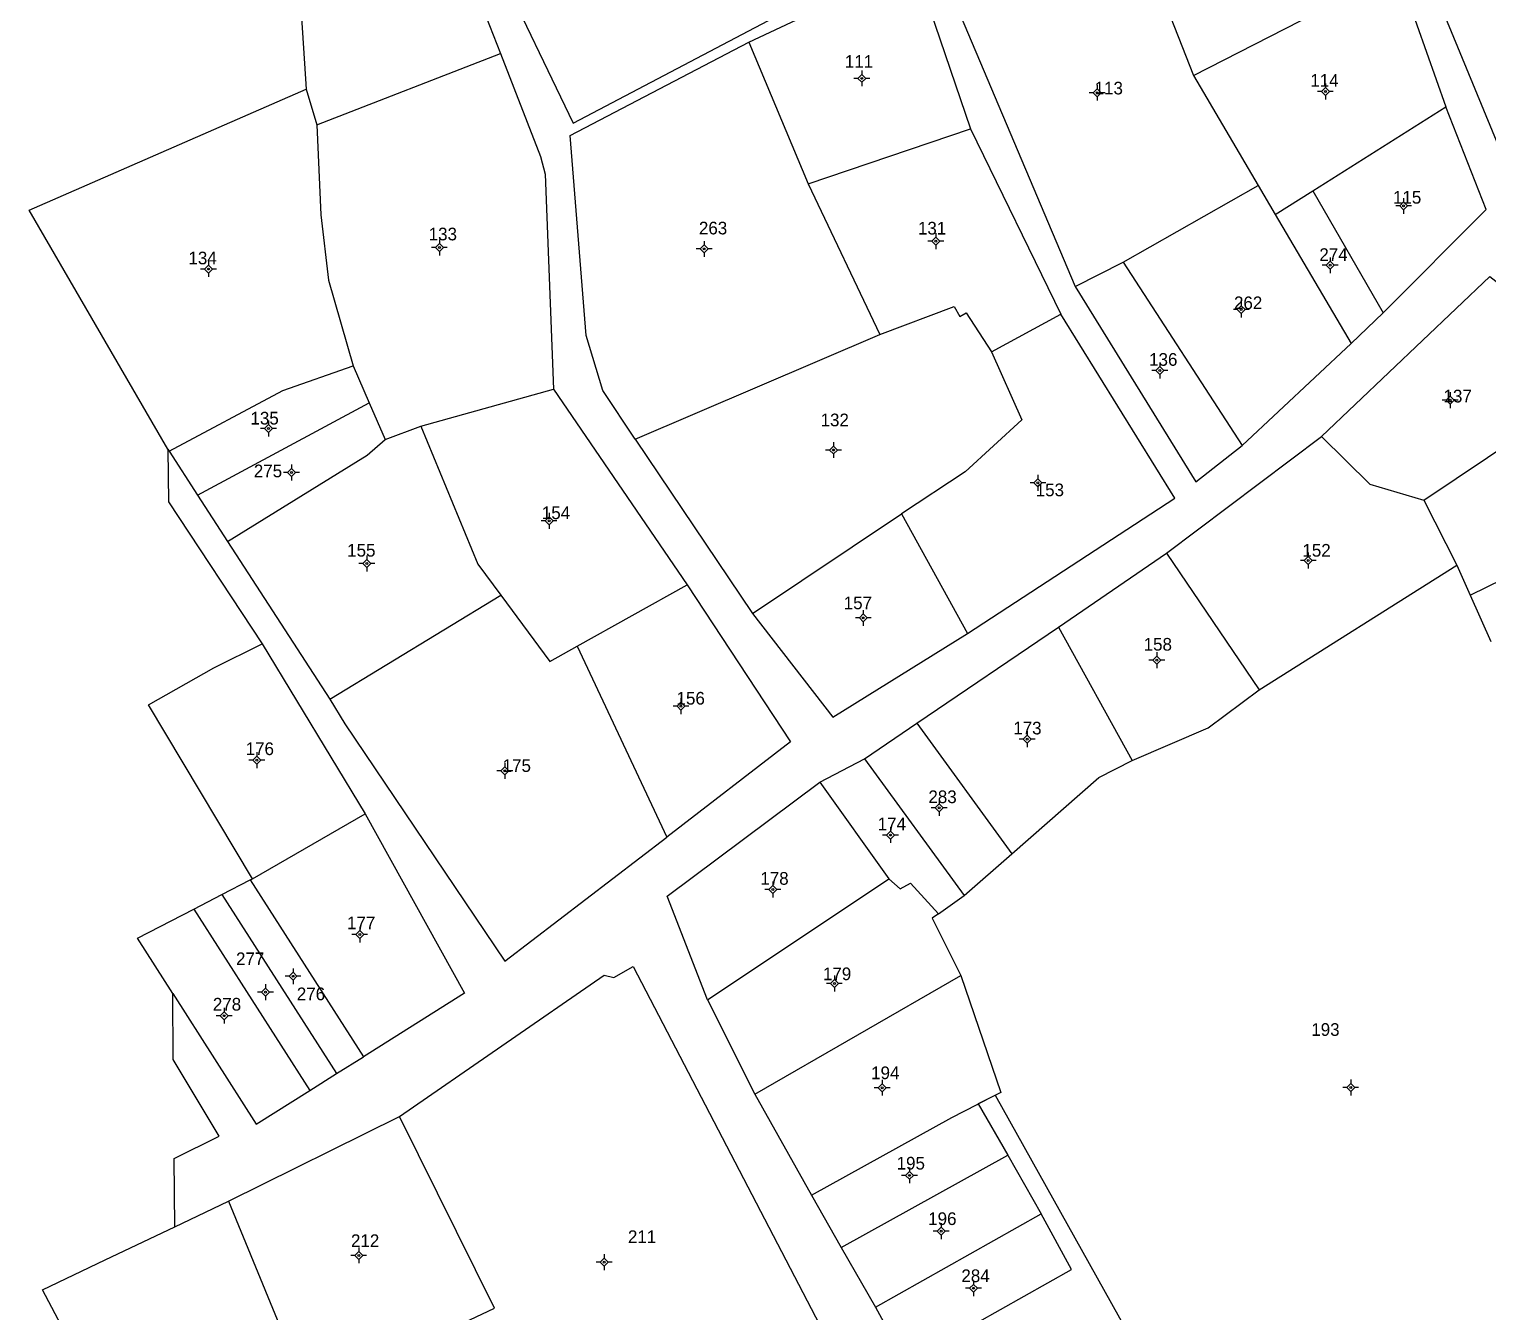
# Model space of a CAD drawing. Extents: x 551522 to 552085, y 1838930 to 1839520.
# Drawn here: x 551539.6 to 551769.6, y 1839129.6 to 1839331.9 of the extents above; entities that cross this region are included whole.
import ezdxf

# ---------------------------------------------------------------- set-up
doc = ezdxf.new("R2010")
doc.units = 0
for name, color, linetype in [('Level 10', 7, 'Continuous'), ('Level 11', 7, 'Continuous'), ('Level 15', 7, 'Continuous')]:
    doc.layers.add(name, color=color, linetype=linetype)

msp = doc.modelspace()

# ---------------------------------------------------------------- linework, layer by layer
at = {"layer": 'Level 10'}
for p, q in [((551596.61, 1839372.1), (551613.89, 1839328.07)), ((551713.25, 1839349.92), (551723.15, 1839324.6)), ((551683.25, 1839341.5), (551704.47, 1839291.36)), ((551723.15, 1839324.6), (551755.36, 1839341.09)), ((551755.36, 1839341.09), (551762.94, 1839319.66)), ((551584.95, 1839316.83), (551613.89, 1839328.07)), ((551653.03, 1839329.84), (551662.39, 1839307.51)), ((551723.15, 1839324.6), (551733.33, 1839307.27)), ((551583.22, 1839322.46), (551584.95, 1839316.83)), ((551741.94, 1839306.43), (551762.94, 1839319.66)), ((551662.39, 1839307.51), (551687.99, 1839316.18)), ((551687.99, 1839316.18), (551702.21, 1839286.98)), ((551662.39, 1839307.51), (551673.68, 1839283.76)), ((551712.04, 1839295.16), (551733.33, 1839307.27)), ((551733.33, 1839307.27), (551736.04, 1839302.68)), ((551736.04, 1839302.68), (551741.94, 1839306.43)), ((551741.94, 1839306.43), (551753.03, 1839287.2)), ((551736.04, 1839302.68), (551747.99, 1839282.34)), ((551704.47, 1839291.36), (551712.04, 1839295.16)), ((551712.04, 1839295.16), (551730.82, 1839266.28)), ((551691.3, 1839281.05), (551702.21, 1839286.98)), ((551747.99, 1839282.34), (551753.03, 1839287.2)), ((551635.13, 1839267.27), (551673.68, 1839283.76)), ((551730.82, 1839266.28), (551747.99, 1839282.34)), ((551590.68, 1839278.8), (551593.19, 1839272.99)), ((551566.12, 1839258.41), (551593.19, 1839272.99)), ((551593.19, 1839272.99), (551595.69, 1839267.2)), ((551601.33, 1839269.31), (551622.23, 1839275.12)), ((551622.23, 1839275.12), (551643.3, 1839244.31)), ((551759.44, 1839257.62), (551781.93, 1839272.72)), ((551595.69, 1839267.2), (551601.33, 1839269.31)), ((551635.13, 1839267.27), (551653.63, 1839239.75)), ((551718.91, 1839249.27), (551743.32, 1839267.68)), ((551561.45, 1839265.69), (551561.66, 1839265.34)), ((551561.66, 1839265.34), (551566.12, 1839258.41)), ((551566.12, 1839258.41), (551570.84, 1839251.11)), ((551759.44, 1839257.62), (551764.68, 1839247.38)), ((551653.63, 1839239.75), (551677.12, 1839255.5)), ((551677.12, 1839255.5), (551687.49, 1839236.63)), ((551766.76, 1839242.68), (551790.43, 1839254.3)), ((551570.84, 1839251.11), (551587, 1839226.25)), ((551701.87, 1839237.59), (551718.91, 1839249.27)), ((551718.91, 1839249.27), (551733.48, 1839227.75)), ((551733.48, 1839227.75), (551764.68, 1839247.38)), ((551764.68, 1839247.38), (551766.76, 1839242.68)), ((551625.95, 1839234.6), (551643.3, 1839244.31)), ((551587, 1839226.25), (551613.92, 1839242.65)), ((551766.76, 1839242.68), (551770.01, 1839235.37)), ((551679.54, 1839222.46), (551701.87, 1839237.59)), ((551701.87, 1839237.59), (551713.48, 1839216.58)), ((551576.32, 1839234.99), (551592.57, 1839208.15)), ((551625.95, 1839234.6), (551640.11, 1839204.49)), ((551671.26, 1839216.85), (551679.54, 1839222.46)), ((551679.54, 1839222.46), (551694.53, 1839201.89)), ((551664.21, 1839213.17), (551671.26, 1839216.85)), ((551671.26, 1839216.85), (551687.01, 1839195.3)), ((551664.21, 1839213.17), (551675.12, 1839197.94)), ((551574.77, 1839197.93), (551592.57, 1839208.15)), ((551687.01, 1839195.3), (551694.53, 1839201.89)), ((551569.97, 1839195.44), (551574.41, 1839197.75)), ((551574.41, 1839197.75), (551574.77, 1839197.93)), ((551574.41, 1839197.75), (551592.26, 1839169.86)), ((551646.52, 1839178.84), (551675.12, 1839197.94)), ((551565.54, 1839193.14), (551569.97, 1839195.44)), ((551569.97, 1839195.44), (551588.03, 1839167.2)), ((551682.93, 1839192.4), (551687.01, 1839195.3)), ((551565.54, 1839193.14), (551583.8, 1839164.53)), ((551653.99, 1839163.96), (551686.48, 1839182.67)), ((551646.52, 1839178.84), (551653.99, 1839163.96)), ((551588.03, 1839167.2), (551592.26, 1839169.86)), ((551583.8, 1839164.53), (551588.03, 1839167.2)), ((551653.99, 1839163.96), (551662.9, 1839148.05)), ((551571, 1839147.11), (551597.94, 1839160.46)), ((551689.21, 1839162.42), (551693.86, 1839154.32)), ((551667.62, 1839139.8), (551693.86, 1839154.32)), ((551693.86, 1839154.32), (551699.14, 1839145.09)), ((551562.52, 1839143.07), (551571, 1839147.11)), ((551571, 1839147.11), (551583.25, 1839117.29)), ((551662.9, 1839148.05), (551667.62, 1839139.8)), ((551673.01, 1839130.38), (551699.14, 1839145.09)), ((551667.62, 1839139.8), (551673.01, 1839130.38)), ((551673.01, 1839130.38), (551677.79, 1839121.6))]:
    msp.add_line(p, q, dxfattribs=at)
for points in [[(551574.54, 1839362.66), (551581.75, 1839345.09), (551583.22, 1839322.46)], [(551613.32, 1839342.17), (551625.36, 1839317.11), (551658.12, 1839334.34)], [(551653.03, 1839329.84), (551679.15, 1839342.17), (551687.99, 1839316.18)], [(551762.79, 1839333.99), (551773.6, 1839307.75), (551784.65, 1839316.82)], [(551613.89, 1839328.07), (551620.19, 1839311.83), (551620.94, 1839309.07), (551622.23, 1839275.12)], [(551635.13, 1839267.27), (551630, 1839274.91), (551627.38, 1839283.62), (551624.86, 1839315.17), (551653.03, 1839329.84)], [(551561.45, 1839265.69), (551539.57, 1839303.37), (551583.22, 1839322.46)], [(551753.03, 1839287.2), (551769.3, 1839303.47), (551762.94, 1839319.66)], [(551584.95, 1839316.83), (551585.58, 1839302.64), (551586.77, 1839292.33), (551590.68, 1839278.8)], [(551704.47, 1839291.36), (551723.54, 1839260.54), (551730.82, 1839266.28)], [(551743.32, 1839267.68), (551769.87, 1839292.92), (551772.47, 1839290.89), (551781.93, 1839272.72)], [(551673.68, 1839283.76), (551685.39, 1839288.17), (551686.32, 1839286.61), (551687.3, 1839287.19), (551691.3, 1839281.05)], [(551687.49, 1839236.63), (551720.2, 1839257.96), (551702.21, 1839286.98)], [(551691.3, 1839281.05), (551696.08, 1839270.3), (551687.16, 1839262.12), (551677.12, 1839255.5)], [(551561.66, 1839265.34), (551579.54, 1839274.93), (551590.68, 1839278.8)], [(551601.33, 1839269.31), (551610.29, 1839247.54), (551613.92, 1839242.65)], [(551570.84, 1839251.11), (551592.84, 1839264.76), (551595.69, 1839267.2)], [(551743.32, 1839267.68), (551750.97, 1839260.17), (551759.44, 1839257.62)], [(551561.45, 1839265.69), (551561.52, 1839257.4), (551576.32, 1839234.99)], [(551643.3, 1839244.31), (551659.61, 1839219.52), (551640.11, 1839204.49)], [(551613.92, 1839242.65), (551621.67, 1839232.22), (551625.95, 1839234.6)], [(551653.63, 1839239.75), (551666.29, 1839223.44), (551687.49, 1839236.63)], [(551574.77, 1839197.93), (551558.37, 1839225.37), (551568.7, 1839231.22), (551576.32, 1839234.99)], [(551713.48, 1839216.58), (551725.44, 1839221.76), (551733.48, 1839227.75)], [(551587, 1839226.25), (551589.33, 1839222.36), (551614.55, 1839184.93), (551640.11, 1839204.49)], [(551694.53, 1839201.89), (551708.23, 1839213.91), (551713.48, 1839216.58)], [(551646.52, 1839178.84), (551640.14, 1839195.17), (551664.21, 1839213.17)], [(551592.57, 1839208.15), (551608.22, 1839179.91), (551592.26, 1839169.86)], [(551675.12, 1839197.94), (551676.88, 1839196.34), (551678.51, 1839197.22), (551682.93, 1839192.4)], [(551562.2, 1839179.84), (551556.66, 1839188.55), (551565.54, 1839193.14)], [(551682.93, 1839192.4), (551681.96, 1839191.7), (551686.48, 1839182.67)], [(551597.94, 1839160.46), (551630.24, 1839182.72), (551631.75, 1839182.39), (551634.8, 1839184.11), (551668.92, 1839118.56), (551624.57, 1839099.11)], [(551686.48, 1839182.67), (551692.78, 1839164.25), (551689.21, 1839162.42)], [(551562.2, 1839179.84), (551575.34, 1839159.21), (551583.8, 1839164.53)], [(551562.52, 1839143.07), (551562.43, 1839153.82), (551569.53, 1839157.35), (551562.29, 1839169.43), (551562.2, 1839179.84)], [(551689.21, 1839162.42), (551691.89, 1839163.79), (551722.77, 1839108.47)], [(551600.37, 1839124.29), (551612.96, 1839130.23), (551597.94, 1839160.46)], [(551662.9, 1839148.05), (551685.07, 1839160.3), (551689.05, 1839162.34), (551689.21, 1839162.42)], [(551677.79, 1839121.6), (551703.93, 1839136.32), (551699.14, 1839145.09)], [(551555.96, 1839106.03), (551541.68, 1839133.1), (551551.56, 1839137.85), (551562.52, 1839143.07)]]:
    msp.add_lwpolyline(points, dxfattribs=at)
at = {"layer": 'Level 11'}
for p, q in [((551670.23, 1839324.16), (551669.61, 1839324.16)), ((551670.86, 1839324.79), (551670.23, 1839324.16)), ((551670.23, 1839324.16), (551670.86, 1839323.54)), ((551670.86, 1839325.41), (551670.86, 1839324.79)), ((551671.48, 1839324.16), (551670.86, 1839324.79)), ((551670.86, 1839323.54), (551671.48, 1839324.16)), ((551670.86, 1839323.54), (551670.86, 1839322.91)), ((551672.11, 1839324.16), (551671.48, 1839324.16)), ((551707.32, 1839321.9), (551706.7, 1839321.9)), ((551707.95, 1839322.52), (551707.32, 1839321.9)), ((551707.32, 1839321.9), (551707.95, 1839321.27)), ((551707.95, 1839323.15), (551707.95, 1839322.52)), ((551708.57, 1839321.9), (551707.95, 1839322.52)), ((551707.95, 1839321.27), (551708.57, 1839321.9)), ((551707.95, 1839321.27), (551707.95, 1839320.65)), ((551709.2, 1839321.9), (551708.57, 1839321.9)), ((551743.32, 1839322.08), (551742.69, 1839322.08)), ((551743.94, 1839322.7), (551743.32, 1839322.08)), ((551743.32, 1839322.08), (551743.94, 1839321.45)), ((551743.94, 1839323.33), (551743.94, 1839322.7)), ((551744.57, 1839322.08), (551743.94, 1839322.7)), ((551743.94, 1839321.45), (551744.57, 1839322.08)), ((551743.94, 1839321.45), (551743.94, 1839320.83)), ((551745.19, 1839322.08), (551744.57, 1839322.08)), ((551756.28, 1839305.29), (551756.28, 1839304.66)), ((551755.66, 1839304.04), (551755.03, 1839304.04)), ((551756.28, 1839304.66), (551755.66, 1839304.04)), ((551755.66, 1839304.04), (551756.28, 1839303.41)), ((551756.91, 1839304.04), (551756.28, 1839304.66)), ((551756.28, 1839303.41), (551756.91, 1839304.04)), ((551756.28, 1839303.41), (551756.28, 1839302.79)), ((551757.53, 1839304.04), (551756.91, 1839304.04)), ((551604.25, 1839298.72), (551604.25, 1839298.09)), ((551646.01, 1839298.5), (551646.01, 1839297.88)), ((551681.89, 1839298.48), (551681.26, 1839298.48)), ((551682.51, 1839299.11), (551681.89, 1839298.48)), ((551681.89, 1839298.48), (551682.51, 1839297.86)), ((551682.51, 1839299.73), (551682.51, 1839299.11)), ((551683.14, 1839298.48), (551682.51, 1839299.11)), ((551682.51, 1839297.86), (551683.14, 1839298.48)), ((551683.76, 1839298.48), (551683.14, 1839298.48)), ((551603.63, 1839297.47), (551603, 1839297.47)), ((551604.25, 1839298.09), (551603.63, 1839297.47)), ((551603.63, 1839297.47), (551604.25, 1839296.84)), ((551604.88, 1839297.47), (551604.25, 1839298.09)), ((551604.25, 1839296.84), (551604.88, 1839297.47)), ((551604.25, 1839296.84), (551604.25, 1839296.22)), ((551605.5, 1839297.47), (551604.88, 1839297.47)), ((551645.38, 1839297.25), (551644.76, 1839297.25)), ((551646.01, 1839297.88), (551645.38, 1839297.25)), ((551645.38, 1839297.25), (551646.01, 1839296.63)), ((551646.63, 1839297.25), (551646.01, 1839297.88)), ((551646.01, 1839296.63), (551646.63, 1839297.25)), ((551646.01, 1839296.63), (551646.01, 1839296)), ((551647.26, 1839297.25), (551646.63, 1839297.25)), ((551682.51, 1839297.86), (551682.51, 1839297.23)), ((551744.7, 1839295.93), (551744.7, 1839295.31)), ((551567.23, 1839294.09), (551566.6, 1839294.09)), ((551567.85, 1839294.71), (551567.23, 1839294.09)), ((551567.23, 1839294.09), (551567.85, 1839293.46)), ((551567.85, 1839295.34), (551567.85, 1839294.71)), ((551568.48, 1839294.09), (551567.85, 1839294.71)), ((551567.85, 1839293.46), (551568.48, 1839294.09)), ((551569.1, 1839294.09), (551568.48, 1839294.09)), ((551744.07, 1839294.68), (551743.45, 1839294.68)), ((551744.7, 1839295.31), (551744.07, 1839294.68)), ((551744.07, 1839294.68), (551744.7, 1839294.06)), ((551745.32, 1839294.68), (551744.7, 1839295.31)), ((551744.7, 1839294.06), (551745.32, 1839294.68)), ((551744.7, 1839294.06), (551744.7, 1839293.43)), ((551745.95, 1839294.68), (551745.32, 1839294.68)), ((551567.85, 1839293.46), (551567.85, 1839292.84)), ((551730.68, 1839288.94), (551730.68, 1839288.31)), ((551730.05, 1839287.69), (551729.43, 1839287.69)), ((551730.68, 1839288.31), (551730.05, 1839287.69)), ((551730.05, 1839287.69), (551730.68, 1839287.06)), ((551731.3, 1839287.69), (551730.68, 1839288.31)), ((551730.68, 1839287.06), (551731.3, 1839287.69)), ((551730.68, 1839287.06), (551730.68, 1839286.44)), ((551731.93, 1839287.69), (551731.3, 1839287.69)), ((551717.2, 1839278.09), (551716.58, 1839278.09)), ((551717.83, 1839278.72), (551717.2, 1839278.09)), ((551717.2, 1839278.09), (551717.83, 1839277.47)), ((551717.83, 1839279.34), (551717.83, 1839278.72)), ((551718.45, 1839278.09), (551717.83, 1839278.72)), ((551717.83, 1839277.47), (551718.45, 1839278.09)), ((551717.83, 1839277.47), (551717.83, 1839276.84)), ((551719.08, 1839278.09), (551718.45, 1839278.09)), ((551762.99, 1839273.42), (551762.37, 1839273.42)), ((551763.62, 1839274.05), (551762.99, 1839273.42)), ((551762.99, 1839273.42), (551763.62, 1839272.8)), ((551763.62, 1839274.67), (551763.62, 1839274.05)), ((551764.24, 1839273.42), (551763.62, 1839274.05)), ((551763.62, 1839272.8), (551764.24, 1839273.42)), ((551764.87, 1839273.42), (551764.24, 1839273.42)), ((551763.62, 1839272.8), (551763.62, 1839272.17)), ((551576.67, 1839268.94), (551576.05, 1839268.94)), ((551577.3, 1839269.57), (551576.67, 1839268.94)), ((551576.67, 1839268.94), (551577.3, 1839268.32)), ((551577.3, 1839270.19), (551577.3, 1839269.57)), ((551577.92, 1839268.94), (551577.3, 1839269.57)), ((551577.3, 1839268.32), (551577.92, 1839268.94)), ((551577.3, 1839268.32), (551577.3, 1839267.69)), ((551578.55, 1839268.94), (551577.92, 1839268.94)), ((551666.38, 1839266.17), (551665.76, 1839265.55)), ((551666.38, 1839266.8), (551666.38, 1839266.17)), ((551667.01, 1839265.55), (551666.38, 1839266.17)), ((551665.76, 1839265.55), (551665.13, 1839265.55)), ((551665.76, 1839265.55), (551666.38, 1839264.92)), ((551666.38, 1839264.92), (551667.01, 1839265.55)), ((551666.38, 1839264.92), (551666.38, 1839264.3)), ((551667.63, 1839265.55), (551667.01, 1839265.55)), ((551580.3, 1839262), (551579.68, 1839262)), ((551580.93, 1839262.63), (551580.3, 1839262)), ((551580.3, 1839262), (551580.93, 1839261.38)), ((551580.93, 1839263.25), (551580.93, 1839262.63)), ((551581.55, 1839262), (551580.93, 1839262.63)), ((551580.93, 1839261.38), (551581.55, 1839262)), ((551580.93, 1839261.38), (551580.93, 1839260.75)), ((551582.18, 1839262), (551581.55, 1839262)), ((551698.62, 1839261.63), (551698.62, 1839261)), ((551698, 1839260.38), (551697.37, 1839260.38)), ((551698.62, 1839261), (551698, 1839260.38)), ((551698, 1839260.38), (551698.62, 1839259.75)), ((551699.25, 1839260.38), (551698.62, 1839261)), ((551698.62, 1839259.75), (551699.25, 1839260.38)), ((551698.62, 1839259.75), (551698.62, 1839259.13)), ((551699.87, 1839260.38), (551699.25, 1839260.38)), ((551621.54, 1839254.99), (551620.92, 1839254.37)), ((551621.54, 1839255.62), (551621.54, 1839254.99)), ((551622.17, 1839254.37), (551621.54, 1839254.99)), ((551620.92, 1839254.37), (551620.29, 1839254.37)), ((551620.92, 1839254.37), (551621.54, 1839253.74)), ((551621.54, 1839253.74), (551622.17, 1839254.37)), ((551621.54, 1839253.74), (551621.54, 1839253.12)), ((551622.79, 1839254.37), (551622.17, 1839254.37)), ((551592.18, 1839247.66), (551591.55, 1839247.66)), ((551592.8, 1839248.29), (551592.18, 1839247.66)), ((551592.18, 1839247.66), (551592.8, 1839247.04)), ((551592.8, 1839248.91), (551592.8, 1839248.29)), ((551593.43, 1839247.66), (551592.8, 1839248.29)), ((551592.8, 1839247.04), (551593.43, 1839247.66)), ((551594.05, 1839247.66), (551593.43, 1839247.66)), ((551740.62, 1839248.12), (551740, 1839248.12)), ((551741.25, 1839248.75), (551740.62, 1839248.12)), ((551740.62, 1839248.12), (551741.25, 1839247.5)), ((551741.25, 1839249.37), (551741.25, 1839248.75)), ((551741.87, 1839248.12), (551741.25, 1839248.75)), ((551741.25, 1839247.5), (551741.87, 1839248.12)), ((551742.5, 1839248.12), (551741.87, 1839248.12)), ((551592.8, 1839247.04), (551592.8, 1839246.41)), ((551741.25, 1839247.5), (551741.25, 1839246.87)), ((551670.47, 1839239.06), (551669.84, 1839239.06)), ((551671.09, 1839239.69), (551670.47, 1839239.06)), ((551670.47, 1839239.06), (551671.09, 1839238.44)), ((551671.09, 1839240.31), (551671.09, 1839239.69)), ((551671.72, 1839239.06), (551671.09, 1839239.69)), ((551671.09, 1839238.44), (551671.72, 1839239.06)), ((551671.09, 1839238.44), (551671.09, 1839237.81)), ((551672.34, 1839239.06), (551671.72, 1839239.06)), ((551716.73, 1839232.4), (551716.11, 1839232.4)), ((551717.36, 1839233.03), (551716.73, 1839232.4)), ((551716.73, 1839232.4), (551717.36, 1839231.78)), ((551717.36, 1839233.65), (551717.36, 1839233.03)), ((551717.98, 1839232.4), (551717.36, 1839233.03)), ((551717.36, 1839231.78), (551717.98, 1839232.4)), ((551717.36, 1839231.78), (551717.36, 1839231.15)), ((551718.61, 1839232.4), (551717.98, 1839232.4)), ((551641.72, 1839225.16), (551641.09, 1839225.16)), ((551642.34, 1839225.79), (551641.72, 1839225.16)), ((551641.72, 1839225.16), (551642.34, 1839224.54)), ((551642.34, 1839226.41), (551642.34, 1839225.79)), ((551642.97, 1839225.16), (551642.34, 1839225.79)), ((551642.34, 1839224.54), (551642.97, 1839225.16)), ((551643.59, 1839225.16), (551642.97, 1839225.16)), ((551642.34, 1839224.54), (551642.34, 1839223.91)), ((551696.3, 1839219.95), (551695.68, 1839219.95)), ((551696.93, 1839220.58), (551696.3, 1839219.95)), ((551696.3, 1839219.95), (551696.93, 1839219.33)), ((551696.93, 1839221.2), (551696.93, 1839220.58)), ((551697.55, 1839219.95), (551696.93, 1839220.58)), ((551696.93, 1839219.33), (551697.55, 1839219.95)), ((551698.18, 1839219.95), (551697.55, 1839219.95)), ((551575.46, 1839217.88), (551575.46, 1839217.26)), ((551696.93, 1839219.33), (551696.93, 1839218.7)), ((551574.83, 1839216.63), (551574.21, 1839216.63)), ((551575.46, 1839217.26), (551574.83, 1839216.63)), ((551574.83, 1839216.63), (551575.46, 1839216.01)), ((551576.08, 1839216.63), (551575.46, 1839217.26)), ((551575.46, 1839216.01), (551576.08, 1839216.63)), ((551575.46, 1839216.01), (551575.46, 1839215.38)), ((551576.71, 1839216.63), (551576.08, 1839216.63)), ((551614.58, 1839215.57), (551613.96, 1839214.95)), ((551614.58, 1839216.2), (551614.58, 1839215.57)), ((551615.21, 1839214.95), (551614.58, 1839215.57)), ((551613.96, 1839214.95), (551613.33, 1839214.95)), ((551613.96, 1839214.95), (551614.58, 1839214.32)), ((551614.58, 1839214.32), (551615.21, 1839214.95)), ((551614.58, 1839214.32), (551614.58, 1839213.7)), ((551615.83, 1839214.95), (551615.21, 1839214.95)), ((551682.42, 1839209.11), (551681.8, 1839209.11)), ((551683.05, 1839209.73), (551682.42, 1839209.11)), ((551682.42, 1839209.11), (551683.05, 1839208.48)), ((551683.05, 1839210.36), (551683.05, 1839209.73)), ((551683.67, 1839209.11), (551683.05, 1839209.73)), ((551683.05, 1839208.48), (551683.67, 1839209.11)), ((551683.05, 1839208.48), (551683.05, 1839207.86)), ((551684.3, 1839209.11), (551683.67, 1839209.11)), ((551674.75, 1839204.83), (551674.13, 1839204.83)), ((551675.38, 1839205.45), (551674.75, 1839204.83)), ((551674.75, 1839204.83), (551675.38, 1839204.2)), ((551675.38, 1839206.08), (551675.38, 1839205.45)), ((551676, 1839204.83), (551675.38, 1839205.45)), ((551675.38, 1839204.2), (551676, 1839204.83)), ((551675.38, 1839204.2), (551675.38, 1839203.58)), ((551676.63, 1839204.83), (551676, 1839204.83)), ((551656.81, 1839197.49), (551656.81, 1839196.87)), ((551656.18, 1839196.24), (551655.56, 1839196.24)), ((551656.81, 1839196.87), (551656.18, 1839196.24)), ((551656.18, 1839196.24), (551656.81, 1839195.62)), ((551657.43, 1839196.24), (551656.81, 1839196.87)), ((551656.81, 1839195.62), (551657.43, 1839196.24)), ((551656.81, 1839195.62), (551656.81, 1839194.99)), ((551658.06, 1839196.24), (551657.43, 1839196.24)), ((551591.69, 1839190.38), (551591.69, 1839189.76)), ((551591.06, 1839189.13), (551590.44, 1839189.13)), ((551591.69, 1839189.76), (551591.06, 1839189.13)), ((551591.06, 1839189.13), (551591.69, 1839188.51)), ((551592.31, 1839189.13), (551591.69, 1839189.76)), ((551591.69, 1839188.51), (551592.31, 1839189.13)), ((551591.69, 1839188.51), (551591.69, 1839187.88)), ((551592.94, 1839189.13), (551592.31, 1839189.13)), ((551581.17, 1839183.18), (551580.54, 1839182.55)), ((551581.17, 1839183.8), (551581.17, 1839183.18)), ((551581.79, 1839182.55), (551581.17, 1839183.18)), ((551576.84, 1839181.31), (551576.84, 1839180.69)), ((551580.54, 1839182.55), (551579.92, 1839182.55)), ((551580.54, 1839182.55), (551581.17, 1839181.93)), ((551581.17, 1839181.93), (551581.79, 1839182.55)), ((551581.17, 1839181.93), (551581.17, 1839181.3)), ((551582.42, 1839182.55), (551581.79, 1839182.55)), ((551665.9, 1839181.41), (551665.28, 1839181.41)), ((551666.53, 1839182.03), (551665.9, 1839181.41)), ((551665.9, 1839181.41), (551666.53, 1839180.78)), ((551666.53, 1839182.66), (551666.53, 1839182.03)), ((551667.15, 1839181.41), (551666.53, 1839182.03)), ((551666.53, 1839180.78), (551667.15, 1839181.41)), ((551667.78, 1839181.41), (551667.15, 1839181.41)), ((551576.21, 1839180.06), (551575.59, 1839180.06)), ((551576.84, 1839180.69), (551576.21, 1839180.06)), ((551576.21, 1839180.06), (551576.84, 1839179.44)), ((551577.46, 1839180.06), (551576.84, 1839180.69)), ((551576.84, 1839179.44), (551577.46, 1839180.06)), ((551576.84, 1839179.44), (551576.84, 1839178.81)), ((551578.09, 1839180.06), (551577.46, 1839180.06)), ((551666.53, 1839180.78), (551666.53, 1839180.16)), ((551569.7, 1839176.34), (551569.07, 1839176.34)), ((551570.32, 1839176.96), (551569.7, 1839176.34)), ((551569.7, 1839176.34), (551570.32, 1839175.71)), ((551570.32, 1839177.59), (551570.32, 1839176.96)), ((551570.95, 1839176.34), (551570.32, 1839176.96)), ((551570.32, 1839175.71), (551570.95, 1839176.34)), ((551571.57, 1839176.34), (551570.95, 1839176.34)), ((551570.32, 1839175.71), (551570.32, 1839175.09)), ((551673.45, 1839164.98), (551672.82, 1839164.98)), ((551674.07, 1839165.6), (551673.45, 1839164.98)), ((551673.45, 1839164.98), (551674.07, 1839164.35)), ((551674.07, 1839166.23), (551674.07, 1839165.6)), ((551674.7, 1839164.98), (551674.07, 1839165.6)), ((551674.07, 1839164.35), (551674.7, 1839164.98)), ((551675.32, 1839164.98), (551674.7, 1839164.98)), ((551747.31, 1839165.01), (551746.68, 1839165.01)), ((551747.93, 1839165.63), (551747.31, 1839165.01)), ((551747.31, 1839165.01), (551747.93, 1839164.38)), ((551747.93, 1839166.26), (551747.93, 1839165.63)), ((551748.56, 1839165.01), (551747.93, 1839165.63)), ((551747.93, 1839164.38), (551748.56, 1839165.01)), ((551749.18, 1839165.01), (551748.56, 1839165.01)), ((551674.07, 1839164.35), (551674.07, 1839163.73)), ((551747.93, 1839164.38), (551747.93, 1839163.76)), ((551677.74, 1839151.16), (551677.11, 1839151.16)), ((551678.36, 1839151.79), (551677.74, 1839151.16)), ((551677.74, 1839151.16), (551678.36, 1839150.54)), ((551678.36, 1839152.41), (551678.36, 1839151.79)), ((551678.99, 1839151.16), (551678.36, 1839151.79)), ((551678.36, 1839150.54), (551678.99, 1839151.16)), ((551679.61, 1839151.16), (551678.99, 1839151.16)), ((551678.36, 1839150.54), (551678.36, 1839149.91)), ((551682.74, 1839142.37), (551682.11, 1839142.37)), ((551683.36, 1839143), (551682.74, 1839142.37)), ((551682.74, 1839142.37), (551683.36, 1839141.75)), ((551683.36, 1839143.62), (551683.36, 1839143)), ((551683.99, 1839142.37), (551683.36, 1839143)), ((551683.36, 1839141.75), (551683.99, 1839142.37)), ((551684.61, 1839142.37), (551683.99, 1839142.37)), ((551591.53, 1839139.79), (551591.53, 1839139.16)), ((551683.36, 1839141.75), (551683.36, 1839141.12)), ((551590.91, 1839138.54), (551590.28, 1839138.54)), ((551591.53, 1839139.16), (551590.91, 1839138.54)), ((551590.91, 1839138.54), (551591.53, 1839137.91)), ((551592.16, 1839138.54), (551591.53, 1839139.16)), ((551591.53, 1839137.91), (551592.16, 1839138.54)), ((551591.53, 1839137.91), (551591.53, 1839137.29)), ((551592.78, 1839138.54), (551592.16, 1839138.54)), ((551629.6, 1839137.48), (551628.98, 1839137.48)), ((551630.23, 1839138.1), (551629.6, 1839137.48)), ((551629.6, 1839137.48), (551630.23, 1839136.85)), ((551630.23, 1839138.73), (551630.23, 1839138.1)), ((551630.85, 1839137.48), (551630.23, 1839138.1)), ((551630.23, 1839136.85), (551630.85, 1839137.48)), ((551631.48, 1839137.48), (551630.85, 1839137.48)), ((551630.23, 1839136.85), (551630.23, 1839136.23)), ((551687.84, 1839133.35), (551687.22, 1839133.35)), ((551688.47, 1839133.97), (551687.84, 1839133.35)), ((551687.84, 1839133.35), (551688.47, 1839132.72)), ((551688.47, 1839134.6), (551688.47, 1839133.97)), ((551689.09, 1839133.35), (551688.47, 1839133.97)), ((551688.47, 1839132.72), (551689.09, 1839133.35)), ((551688.47, 1839132.72), (551688.47, 1839132.1)), ((551689.72, 1839133.35), (551689.09, 1839133.35))]:
    msp.add_line(p, q, dxfattribs=at)
for centre in [(551670.86, 1839324.16), (551707.95, 1839321.9), (551743.94, 1839322.08), (551756.28, 1839304.04), (551682.51, 1839298.48), (551604.25, 1839297.47), (551646, 1839297.25), (551567.85, 1839294.09), (551744.7, 1839294.68), (551730.68, 1839287.69), (551717.83, 1839278.09), (551763.62, 1839273.42), (551577.3, 1839268.94), (551666.38, 1839265.55), (551580.93, 1839262), (551698.62, 1839260.38), (551621.54, 1839254.37), (551592.8, 1839247.66), (551741.25, 1839248.12), (551671.09, 1839239.06), (551717.36, 1839232.4), (551642.34, 1839225.16), (551696.93, 1839219.95), (551575.46, 1839216.63), (551614.58, 1839214.95), (551683.05, 1839209.11), (551675.38, 1839204.83), (551656.81, 1839196.24), (551591.69, 1839189.13), (551581.17, 1839182.55), (551666.53, 1839181.41), (551576.84, 1839180.06), (551570.32, 1839176.34), (551674.07, 1839164.98), (551747.93, 1839165.01), (551678.36, 1839151.16), (551683.36, 1839142.37), (551591.53, 1839138.54), (551630.23, 1839137.48), (551688.47, 1839133.35)]:
    msp.add_circle(centre, 0.15, dxfattribs=at)

# ---------------------------------------------------------------- texts
at = {"layer": 'Level 15'}
for s, p in [('111', (551668.18, 1839325.82)), ('113', (551707.56, 1839321.62)), ('114', (551741.57, 1839322.84)), ('115', (551754.6, 1839304.4)), ('133', (551602.56, 1839298.61)), ('263', (551645.17, 1839299.55)), ('131', (551679.7, 1839299.53)), ('134', (551564.68, 1839294.83)), ('274', (551742.99, 1839295.36)), ('262', (551729.53, 1839287.76)), ('136', (551716.15, 1839278.83)), ('137', (551762.57, 1839273.05)), ('135', (551574.46, 1839269.57)), ('132', (551664.35, 1839269.29)), ('275', (551574.99, 1839261.25)), ('153', (551698.27, 1839258.26)), ('154', (551620.4, 1839254.65)), ('155', (551589.71, 1839248.74)), ('152', (551740.32, 1839248.73)), ('157', (551668, 1839240.44)), ('158', (551715.29, 1839233.91)), ('156', (551641.64, 1839225.4)), ('173', (551694.73, 1839220.7)), ('176', (551573.7, 1839217.44)), ('175', (551614.22, 1839214.78)), ('283', (551681.35, 1839209.86)), ('174', (551673.36, 1839205.59)), ('178', (551654.85, 1839196.99)), ('177', (551589.69, 1839189.98)), ('277', (551572.18, 1839184.31)), ('179', (551664.72, 1839181.94)), ('278', (551568.53, 1839177.15)), ('276', (551581.77, 1839178.78)), ('193', (551741.72, 1839173.16)), ('194', (551672.32, 1839166.33)), ('195', (551676.34, 1839152.08)), ('196', (551681.32, 1839143.33)), ('212', (551590.31, 1839139.86)), ('211', (551633.98, 1839140.49)), ('284', (551686.55, 1839134.33))]:
    msp.add_text(s, height=2, dxfattribs=at).set_placement(p)

doc.saveas('drawing.dxf')
